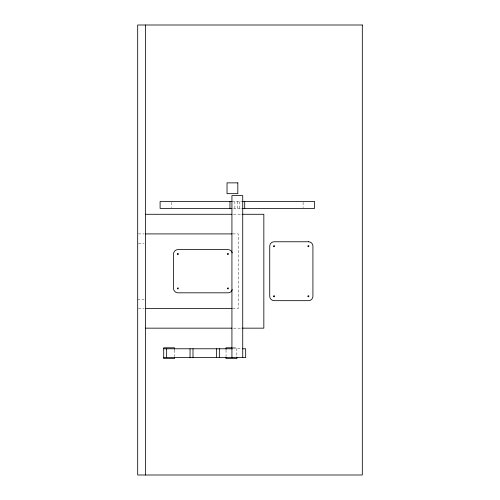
<?xml version="1.0" encoding="UTF-8"?>
<svg xmlns="http://www.w3.org/2000/svg" width="500" height="500" viewBox="0 0 500 500"><rect width="100%" height="100%" fill="white"/><g stroke="black" fill="none" stroke-linecap="round" stroke-linejoin="round"><path stroke-width="0.38" stroke-dasharray="2.5 1.88" d="M231.931 201.519L241.262 201.519M233.406 208.388L241.262 208.388M233.487 214.281L241.269 214.281M138.4 233.912L144.113 233.912M232.856 233.912L238.312 233.912L238.312 308.525L232.856 308.525M138.4 243.238L144.113 243.238M137.688 299.2L144.113 299.2M138.4 308.525L144.113 308.525M233.487 328.162L241.269 328.162M232.987 347.794L236.844 347.794L236.844 356.281M233.188 348.775L241.775 348.775M303.113 202.281L303.113 207.625M239.788 201.519L239.788 208.388M237.331 201.519L237.331 208.388M234.881 201.519L234.881 208.388M226.044 350.106L226.044 356.281M174.5 350.106L174.5 356.281M171.556 202.281L171.556 207.625"/><path stroke-width="0.75" d="M231.931 201.519L160.094 201.519L160.094 208.388L231.931 208.388M241.975 201.519L314.575 201.519L314.575 208.388L241.975 208.388M145.544 214.281L231.931 214.281M242.05 214.281L263.837 214.281L263.837 328.162L242.05 328.162M145.544 233.912L232.081 233.912M145.544 308.525L232.081 308.525M145.544 328.162L231.931 328.162M232.213 347.794L226.044 347.794L226.044 349.338M163.706 348.775L232.406 348.775M242.556 348.775L245.681 348.775L245.681 357.612L163.706 357.612M244.7 201.519L244.7 208.388M242.731 357.612L242.731 195.625L231.931 195.625L231.931 357.612M236.844 357.05L236.844 358.594L226.044 358.594L226.044 357.05M229.969 201.519L229.969 208.388M219.338 348.775L219.338 357.612M216.388 348.775L216.388 357.612M192.994 348.775L192.994 357.612M190.044 348.775L190.044 357.612M174.5 349.338L174.5 347.794L163.706 347.794L163.706 358.594L174.5 358.594L174.5 357.05M166.65 348.775L166.65 357.612M145.544 25L145.544 475M232.275 252.894A4.419 4.419 0 0 0 228.006 249.619L177.938 249.619A4.419 4.419 0 0 0 173.519 254.037L173.519 288.4A4.419 4.419 0 0 0 177.938 292.819L228.006 292.819A4.419 4.419 0 0 0 232.275 289.544M177.331 253.944C178.319 256.2 178.981 252.113 177.331 253.944M177.331 288.3C178.319 290.556 178.981 286.475 177.331 288.3M227.4 253.944C228.388 256.2 229.05 252.113 227.4 253.944M227.4 288.3C228.388 290.556 229.05 286.475 227.4 288.3M273.544 246.088C274.525 248.344 275.188 244.256 273.544 246.088M273.544 296.156C274.525 298.412 275.188 294.325 273.544 296.156M307.906 246.088C308.888 248.344 309.55 244.256 307.906 246.088M307.906 296.156C308.888 298.412 309.55 294.325 307.906 296.156M362.312 25L137.688 25L137.688 475L362.312 475L362.312 25M237.825 182.862L227.025 182.862L227.025 193.663L237.825 193.663L237.825 182.862M308.506 241.769L274.15 241.769A4.419 4.419 0 0 0 269.731 246.188L269.731 296.256A4.419 4.419 0 0 0 274.15 300.675L308.506 300.675A4.419 4.419 0 0 0 312.925 296.256L312.925 246.188A4.419 4.419 0 0 0 308.506 241.769"/></g></svg>
